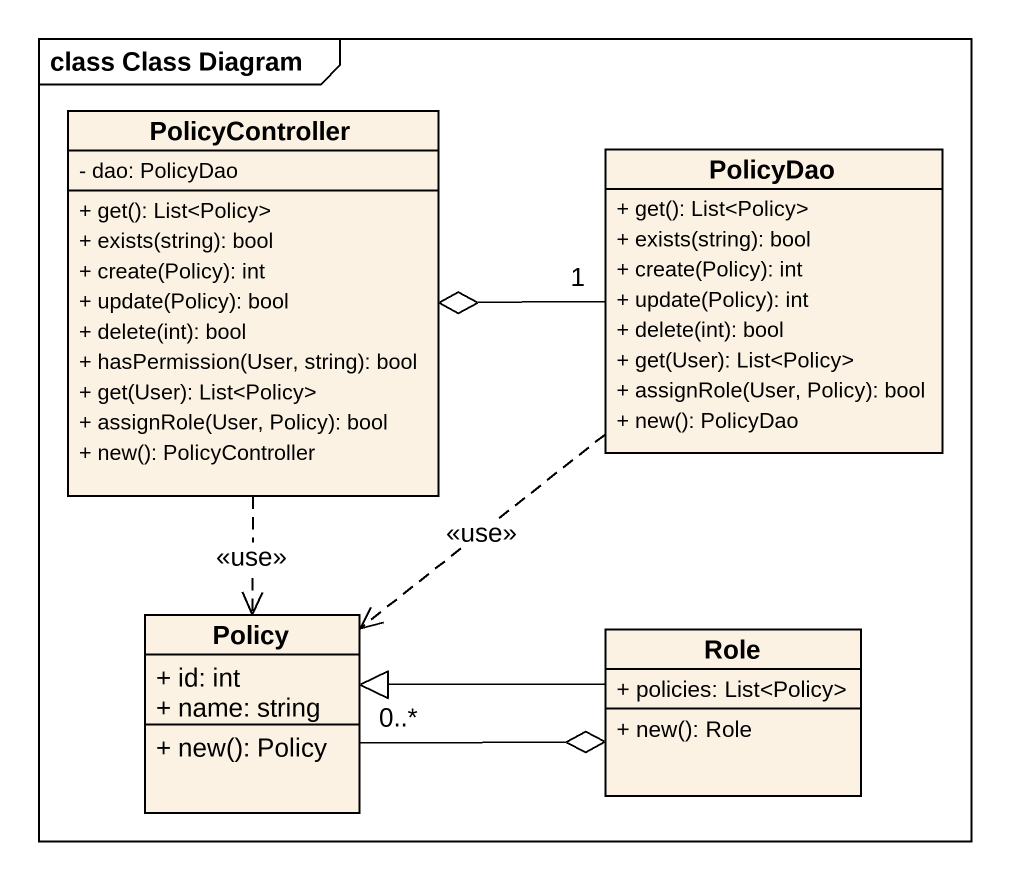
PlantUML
@startuml
mainframe class Class Diagram
hide circle
hide empty members
skinparam classAttributeIconSize 0
class PolicyController {
  - dao: PolicyDao
  + get(): List<Policy>
  + exists(string): bool
  + create(Policy): int
  + update(Policy): bool
  + delete(int): bool
  + hasPermission(User, string): bool
  + get(User): List<Policy>
  + assignRole(User, Policy): bool
  + new(): PolicyController
}
class PolicyDao {
  + get(): List<Policy>
  + exists(string): bool
  + create(Policy): int
  + update(Policy): int
  + delete(int): bool
  + get(User): List<Policy>
  + assignRole(User, Policy): bool
  + new(): PolicyDao
}
class Policy {
  + id: int
  + name: string
  + new(): Policy
}
class Role {
  + policies: List<Policy>
  + new(): Role
}
PolicyController ..> Policy : <<use>>
PolicyDao "1" -left-o PolicyController
PolicyDao ..> Policy : <<use>>
Policy "0..*" -right-o Role
Role -left-|> Policy
@enduml
